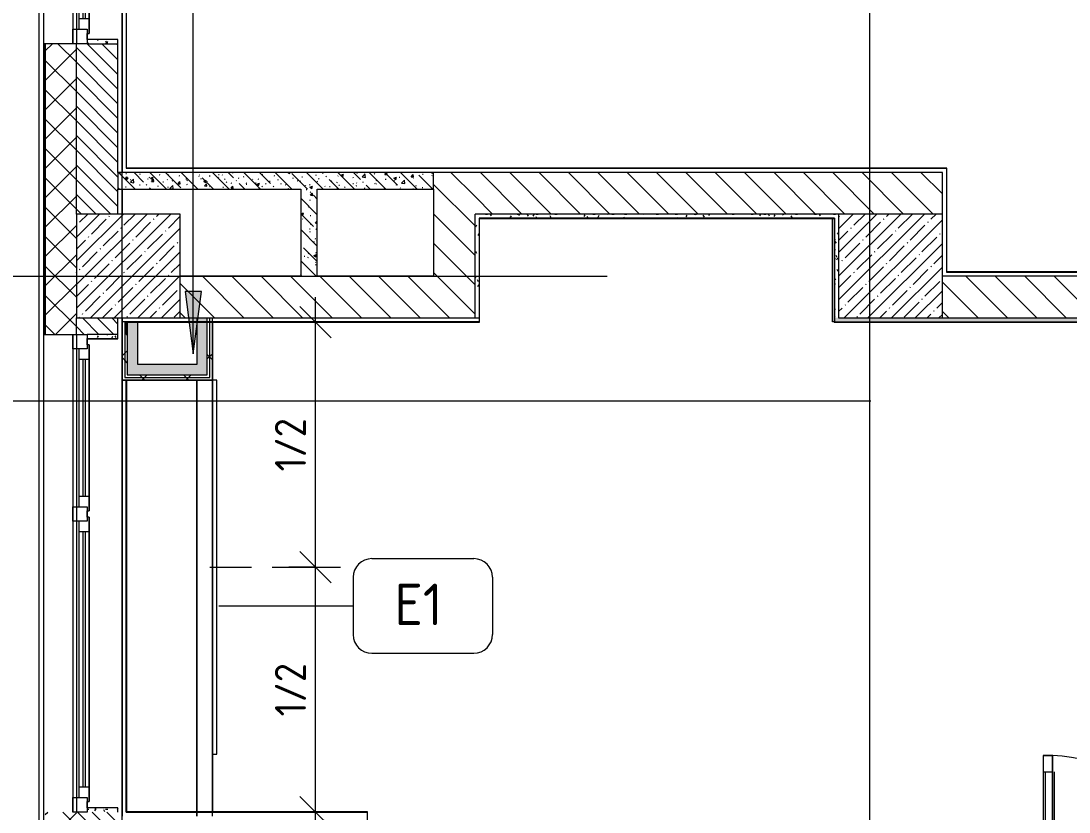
# Model space of a CAD drawing. Header units: millimetres. Extents: x -7229 to 193500, y -8553 to 29000.
# Drawn here: x 135396 to 140443, y 8520 to 12330 of the extents above; entities that cross this region are included whole.
import ezdxf

# ---------------------------------------------------------------- set-up
doc = ezdxf.new("R2010")
doc.units = ezdxf.units.MM
doc.linetypes.add('ADSK_Штрих_ш2 п1', pattern=[300, 200, -100])
doc.linetypes.add('Осевая', pattern=[15875, 3175, -2381.25, 7937.5, -2381.25])
for name, color, linetype, lineweight in [('A-ANNO-DIMS', 7, 'Continuous', 9), ('A-ANNO-DIMS-100', 7, 'Continuous', 9), ('A-DETL-3', 7, 'ADSK_Штрих_ш2 п1', 9), ('A-GLAZ-2', 7, 'Continuous', 9), ('A-WALL-1', 7, 'Continuous', 9), ('A-WALL-4', 7, 'Continuous', 13), ('G-ANNO-TEXT', 7, 'Continuous', 9), ('I-WALL-5', 7, 'Continuous', 9), ('S-COLS-2', 7, 'Continuous', 9), ('Знаки', 7, 'Continuous', 9), ('Марки для знаков', 7, 'Continuous', 9), ('Оси', 7, 'Continuous', 9), ('Оси-2', 7, 'Осевая', 9)]:
    doc.layers.add(name, color=color, linetype=linetype, lineweight=lineweight)
for name, color, linetype, lineweight, true_color in [('A-DETL-GENF-7', 7, 'Continuous', 9, 0xaaaaaa), ('A-DETL-GENF-8', 7, 'Continuous', 9, 0xe2e2e2), ('A-DOOR-4', 7, 'Continuous', 9, 0xaaaaaa), ('A-FLOR-3', 7, 'Continuous', 9, 0xaaaaaa), ('I-WALL-4', 7, 'Continuous', 9, 0xe7e7e7), ('I-WALL-6', 7, 'Continuous', 9, 0x787878), ('I-WALL-7', 9, 'Continuous', 9, 0x808080), ('Знаки-1', 7, 'Continuous', 9, 0x787878)]:
    doc.layers.add(name, color=color, linetype=linetype, lineweight=lineweight, true_color=true_color)
doc.styles.add('GOST Common_2', font='GOST_Common.ttf', dxfattribs={"height": 200})
doc.styles.add('ISOCPEUR_3', font='isocpeur.ttf', dxfattribs={"width": 0.9, "height": 150})
doc.dimstyles.new('ISO-1_5', dxfattribs={"dimscale": 304.8, "dimtxt": 149.397176, "dimasz": 0.492126, "dimexe": 0.393701, "dimexo": 0, "dimgap": 0, "dimtad": 1, "dimdec": 0, "dimrnd": 10, "dimzin": 0, "dimdsep": 46, "dimtxsty": 'ISOCPEUR_3', "dimblk1": 'OBLIQUE', "dimblk2": 'OBLIQUE', "dimsah": 1, "dimcen": 0.09, "dimdle": 0.393701, "dimazin": 0, "dimtfac": 1, "dimtdec": 4, "dimtix": 1, "dimtmove": 0, "dimatfit": 3, "dimfxl": 1, "dimtvp": 1, "dimtolj": 1, "dimtzin": 0, "dimarcsym": 2})
pattern_1 = [(135, (135772.9, 0), (-70.7107, -70.7107), [])]
pattern_2 = [(135, (135772.9, 0), (-75.4342, -75.4342), [106.68, -17.78, 3.556, -17.78]), (135, (135772.9, 75.39), (-75.4342, -75.4342), []), (50, (135772.9, 0), (127.5292, -11.1576), [13.335, -146.685]), (355, (135772.9, 0), (-24.6697, 133.74), [10.668, -117.348]), (100.451, (135783.52, -0.93), (102.8597, 122.5818), [11.333, -124.663]), (46.184, (135772.9, 35.56), (189.7552, -29.4304), [20.002, -220.027]), (96.636, (135788.7, 33.1), (166.1822, 173.1996), [17, -186.995]), (351.184, (135772.9, 35.56), (166.184, 173.1976), [16.002, -176.022]), (21, (135790.68, 26.67), (106.1303, -71.586), [13.335, -146.685]), (326, (135790.68, 26.67), (43.2619, 128.9318), [10.668, -117.348]), (71.451, (135799.52, 20.7), (149.392, 57.345), [11.333, -124.663]), (37.5, (135772.895, 0), (2.16223, 59.18836), [3.353, -112.573, 3.353, -115.773, -117.793]), (37.5, (135772.895, 0), (2.16223, 59.18836), [-235.052, 3.353, -114.44]), (7.5, (135772.895, 0), (46.77386, 70.12615), [3.353, -64.567, 3.353, -109.906, -44.894]), (7.5, (135772.895, 0), (46.77386, 70.12615), [-181.178, 3.353, -41.542]), (327.5, (135733.246, 0), (94.91367, -4.0101), [3.353, -41.097, 3.353, -135.331, -184.023]), (327.5, (135733.246, 0), (94.91367, -4.0101), [-183.134, 3.353, -180.67]), (317.5, (135715.47, 0), (103.6906, 17.7988), [3.353, -54.432, 3.353, -88.748, -130.683]), (317.5, (135715.47, 0), (103.6906, 17.7988), [-149.885, 3.353, -127.33])]
pattern_3 = [(0, (135772.895, 0), (121.92, 30.48), [10.058, -81.382, 10.058, -81.382, -487.68]), (0, (135772.895, 0), (121.92, 30.48), [-182.88, 10.058, -172.822, 10.058, -81.382, -213.36]), (0, (135772.895, 0), (121.92, 30.48), [-457.2, 10.058, -50.902, 10.058, -142.342]), (120, (135818.615, 15.24), (-87.356454, 90.34582), [10.058, -81.382, 10.058, -81.382, -487.68]), (120, (135818.615, 15.24), (-87.356454, 90.34582), [-182.88, 10.058, -172.822, 10.058, -81.382, -213.36]), (120, (135818.615, 15.24), (-87.356454, 90.34582), [-457.2, 10.058, -50.902, 10.058, -142.342]), (240, (135833.855, 76.2), (-34.563546, -120.82582), [10.058, -81.382, 10.058, -81.382, -487.68]), (240, (135833.855, 76.2), (-34.563546, -120.82582), [-182.88, 10.058, -172.822, 10.058, -81.382, -213.36]), (240, (135833.855, 76.2), (-34.563546, -120.82582), [-457.2, 10.058, -50.902, 10.058, -142.342])]
pattern_4 = [(45, (135772.9, 0), (-106.066, 106.066), []), (135, (135772.9, 0), (-106.066, -106.066), [])]

# ---------------------------------------------------------------- blocks, each defined once
blk = doc.blocks.new('120_Окно_СКБ_2Ст - 120_Окно_СКБ_2Ст 2300х2500 _мал створка справа_-22272277-План зашивки приборов отопления в осях 1-12')
at = {"layer": 'A-GLAZ-2'}
for p, q in [((-1150, -127), (-1150, -57)), ((-1150, -57), (-1080, -57)), ((1150, -57), (-1150, -57)), ((-1080, -57), (-1080, -127)), ((250, -87), (-1080, -87)), ((-1080, -87), (-1080, -127)), ((-1030, -137), (-1030, -87)), ((200, -137), (200, -87)), ((250, -127), (250, -57)), ((250, -57), (320, -57)), ((250, -127), (250, -87)), ((320, -57), (320, -127)), ((1080, -87), (320, -87)), ((320, -87), (320, -127)), ((370, -137), (370, -87)), ((1030, -137), (1030, -87)), ((1080, -127), (1080, -57)), ((1080, -57), (1150, -57)), ((1080, -127), (1080, -87)), ((1150, -57), (1150, -127)), ((-1080, -127), (-1150, -127)), ((-1130, -127), (-1100, -127)), ((-1080, -127), (-1100, -127)), ((-1100, -127), (-1100, -137)), ((-1100, -137), (270, -137)), ((270, -137), (-1100, -137)), ((-1030, -107), (200, -107)), ((200, -117), (-1030, -117)), ((320, -127), (250, -127)), ((270, -127), (250, -127)), ((270, -127), (300, -127)), ((270, -137), (270, -127)), ((320, -127), (300, -127)), ((300, -127), (300, -137)), ((300, -137), (1100, -137)), ((1100, -137), (300, -137)), ((370, -107), (1030, -107)), ((1030, -117), (370, -117)), ((1150, -127), (1080, -127)), ((1100, -127), (1080, -127)), ((1100, -127), (1130, -127)), ((1100, -137), (1100, -127))]:
    blk.add_line(p, q, dxfattribs=at)
blk = doc.blocks.new('120_Окно_СКБ_1Ст - 120_Окно_СКБ_1Ст 900х2500_h_-20664874-План зашивки приборов отопления в осях 1-12')
at = {"layer": 'A-GLAZ-2'}
for p, q in [((-450, -127), (-450, -57)), ((-450, -57), (-380, -57)), ((450, -57), (-450, -57)), ((-380, -57), (-380, -127)), ((380, -87), (-380, -87)), ((-380, -87), (-380, -127)), ((-330, -137), (-330, -87)), ((330, -137), (330, -87)), ((380, -127), (380, -57)), ((380, -57), (450, -57)), ((380, -127), (380, -87)), ((450, -57), (450, -127)), ((-380, -127), (-450, -127)), ((-430, -127), (-400, -127)), ((-380, -127), (-400, -127)), ((-400, -127), (-400, -137)), ((-400, -137), (400, -137)), ((400, -137), (-400, -137)), ((-330, -107), (330, -107)), ((330, -117), (-330, -117)), ((450, -127), (380, -127)), ((400, -127), (380, -127)), ((400, -127), (430, -127)), ((400, -137), (400, -127))]:
    blk.add_line(p, q, dxfattribs=at)
blk = doc.blocks.new('BSC_Колонна _Прямоугольная - 500х500-V183-План зашивки приборов отопления в осях 1-12')
at = {"layer": 'S-COLS-2'}
h = blk.add_hatch(dxfattribs=at)
h.set_pattern_fill('FP_185', color=256, style=0, pattern_type=2)
h.set_pattern_definition([(45, (-3810, -11150), (-57.0246, 57.0246), []), (45, (-3752.975, -11150), (-57.0246, 57.0246), [100.806, -20.161, 3.353, -16.808])])
h.paths.add_polyline_path([(250, -250), (250, 250), (-250, 250), (-250, -250), (124.1, -250)])
for p, q in [((250, 250), (-250, 250)), ((-250, 250), (-250, -250)), ((250, -250), (250, 250)), ((-250, -250), (250, -250))]:
    blk.add_line(p, q, dxfattribs=at)
blk = doc.blocks.new('BSC_Колонна _Прямоугольная - 500х500-V189-План зашивки приборов отопления в осях 1-12')
at = {"layer": 'S-COLS-2'}
h = blk.add_hatch(dxfattribs=at)
h.set_pattern_fill('FP_190', color=256, style=0, pattern_type=2)
h.set_pattern_definition([(45, (-140, -11150), (-57.0246, 57.0246), []), (45, (-82.975, -11150), (-57.0246, 57.0246), [100.806, -20.161, 3.353, -16.808])])
h.paths.add_polyline_path([(250, -250), (250, 250), (-250, 250), (-250, -250), (120.6, -250)])
for p, q in [((250, 250), (-250, 250)), ((-250, 250), (-250, -250)), ((250, -250), (250, 250)), ((-250, -250), (250, -250))]:
    blk.add_line(p, q, dxfattribs=at)
blk = doc.blocks.new('Дверь_Витражная_остекление_ - ДВН_CОШ в витраже В-6-31924853-План зашивки приборов отопления в осях 1-12')
at = {"layer": 'A-DETL-GENF-8'}
blk.add_hatch(color=256, dxfattribs=at).paths.add_polyline_path([(-865, -10), (-900, -10), (-900, -17), (-910, -17), (-910, -37), (-865, -37), (-865, -17)])
at = {"layer": 'A-DETL-GENF-7'}
for p, q in [((-900, 60), (-855, 60)), ((-855, 60), (-855, -10)), ((900, 60), (855, 60)), ((855, 60), (855, -10)), ((-910, -930), (-910, -17)), ((-910, -17), (-910, -930)), ((-865, -10), (-900, -10)), ((-865, -10), (-900, -10)), ((-855, -10), (-900, -10)), ((-865, -930), (-865, -10)), ((-865, -930), (-865, -10)), ((855, -10), (900, -10)), ((865, -10), (900, -10)), ((865, -910), (865, -10)), ((865, -10), (865, -910)), ((900, -10), (865, -10)), ((910, -910), (910, -17)), ((910, -910), (910, -17)), ((-910, -90), (-865, -90)), ((-900, -850), (-900, -90)), ((-856, -850), (-856, -90)), ((856, -830), (856, -90)), ((910, -90), (865, -90)), ((900, -830), (900, -90)), ((-910, -850), (-865, -850)), ((910, -830), (865, -830)), ((-910, -930), (-865, -930)), ((-910, -930), (-865, -930)), ((910, -910), (865, -910)), ((865, -910), (910, -910))]:
    blk.add_line(p, q, dxfattribs=at)
at = {"layer": 'A-DOOR-4'}
for p, q in [((-910, -930), (-910, -17)), ((910, -910), (910, -17))]:
    blk.add_line(p, q, dxfattribs=at)
for centre, radius, start, end in [((-910, -10), 920, 270, 0), ((910, -10), 900, 180, 270)]:
    blk.add_arc(centre, radius, start, end, dxfattribs=at)
blk = doc.blocks.new('Съемный металлический экран с перфорацией - E1-31419150-План зашивки приборов отопления в осях 1-12')
at = {"layer": 'Знаки-1'}
h = blk.add_hatch(dxfattribs=at)
h.set_pattern_fill('FP_205', color=256, style=0, pattern_type=2)
h.set_pattern_definition([(270, (-8799.5, 547.406), (50.8, 3e-15), [13.612, -74.376]), (330, (-8792.694, 522.006), (25.4, 43.9941), [13.612, -74.376]), (30, (-8767.294, 515.2), (-25.4, 43.9941), [13.612, -74.376]), (300, (-8799.5, 533.79), (101.59984, -9e-05), [13.612, -87.988]), (300, (-8755.51, 559.19), (101.59984, -9e-05), [13.612, -87.988]), (60, (-8799.5, 547.41), (-50.79984, 87.9881), [13.612, -87.988]), (60, (-8755.51, 522.01), (-50.79984, 87.9881), [13.612, -87.988]), (0, (-8780.91, 515.2), (50.8, 87.988), [13.612, -87.988]), (0, (-8780.91, 566), (50.8, 87.988), [13.612, -87.988])])
h.paths.add_polyline_path([(0, 0), (1800, 0), (1800, 20), (0, 20)])
at = {"layer": 'Знаки'}
for p, q in [((1800, 20), (0, 20)), ((0, 20), (0, 0)), ((0, 0), (1800, 0)), ((1800, 0), (1800, 20))]:
    blk.add_line(p, q, dxfattribs=at)
blk = doc.blocks.new('Зашивка приборов отопления14 - Зашивка приборов отопления-33280456-План зашивки приборов отопления в осях 1-12')
at = {"layer": 'A-WALL-1'}
for p, q in [((37471.9, 23439), (35371.9, 23439)), ((35371.9, 23079), (37471.9, 23079)), ((37471.9, 23079), (35371.9, 23079)), ((35371.9, 23004), (37471.9, 23004))]:
    blk.add_line(p, q, dxfattribs=at)
blk = doc.blocks.new('DIMBLOCK54-План зашивки приборов отопления в осях 1-12')
at = {"layer": 'A-ANNO-DIMS-100', "lineweight": 20}
for p, q in [((136814.5, 9699.5), (136739.5, 9774.5)), ((136814.5, 9699.5), (136889.5, 9624.5)), ((136814.5, 8520), (136739.5, 8595)), ((136814.5, 8520), (136889.5, 8445))]:
    blk.add_line(p, q, dxfattribs=at)
at = {"layer": 'A-ANNO-DIMS-100'}
for p, q in [((136685.4, 9699.5), (136934.5, 9699.5)), ((136814.5, 9699.5), (136685.4, 9699.5)), ((136814.5, 8400), (136814.5, 9699.5)), ((136708.5, 8520), (136934.5, 8520)), ((136814.5, 8520), (136708.5, 8520))]:
    blk.add_line(p, q, dxfattribs=at)
at = {"layer": 'A-ANNO-DIMS-100', "color": 0, "insert": (136618.6, 8980.5), "char_height": 150, "width": 310.286, "attachment_point": 1, "rotation": 90, "line_spacing_factor": 1.149209, "style": 'ISOCPEUR_3'}
blk.add_mtext('1/2', dxfattribs=at)
blk = doc.blocks.new('_Oblique')
at = {"color": 0, "linetype": 'ByBlock', "lineweight": -2}
blk.add_line((-0.5, -0.5), (0.5, 0.5), dxfattribs=at)
blk = doc.blocks.new('DIMBLOCK55-План зашивки приборов отопления в осях 1-12')
at = {"layer": 'A-ANNO-DIMS-100', "lineweight": 20}
for p, q in [((136814.5, 10879), (136739.5, 10954)), ((136814.5, 10879), (136889.5, 10804)), ((136814.5, 9699.5), (136739.5, 9774.5)), ((136814.5, 9699.5), (136889.5, 9624.5))]:
    blk.add_line(p, q, dxfattribs=at)
at = {"layer": 'A-ANNO-DIMS-100'}
for p, q in [((136814.5, 9699.5), (136814.5, 10999)), ((136708.5, 10879), (136934.5, 10879)), ((136814.5, 10879), (136708.5, 10879)), ((136685.4, 9699.5), (136934.5, 9699.5)), ((136814.5, 9699.5), (136685.4, 9699.5))]:
    blk.add_line(p, q, dxfattribs=at)
at = {"layer": 'A-ANNO-DIMS-100', "color": 0, "insert": (136618.6, 10160), "char_height": 150, "width": 310.286, "attachment_point": 1, "rotation": 90, "line_spacing_factor": 1.149209, "style": 'ISOCPEUR_3'}
blk.add_mtext('1/2', dxfattribs=at)
blk = doc.blocks.new('Марка_Знаки - В прямоуг_Наименование краткое-30718135-План зашивки приборов отопления в осях 1-12')
at = {"layer": 'Марки для знаков'}
for p, q in [((-2.455, 2.278), (2.455, 2.278)), ((-3.355, 1.378), (-3.355, -1.384)), ((3.355, 1.378), (3.355, -1.378)), ((-2.461, -2.278), (2.455, -2.278))]:
    blk.add_line(p, q, dxfattribs=at)
for centre, radius, start, end in [((-2.455, 1.378), 0.9, 90, 180), ((2.455, 1.378), 0.9, 0, 90), ((-2.461, -1.384), 0.893, 180, 270), ((2.455, -1.378), 0.9, 270, 0)]:
    blk.add_arc(centre, radius, start, end, dxfattribs=at)

msp = doc.modelspace()

# ---------------------------------------------------------------- hatches: boundary and pattern name
at = {"layer": 'A-WALL-1'}
h = msp.add_hatch(dxfattribs=at)
h.set_pattern_fill('FP_119', color=256, style=0, pattern_type=2)
h.set_pattern_definition([(45, (135772.9, 0), (-70.7107, 70.7107), []), (135, (135772.9, 0), (-70.7107, -70.7107), [])])
h.paths.add_polyline_path([(135512.9, -100), (135662.9, -100), (135662.9, 3670), (135512.9, 3670), (135512.9, -6.2)])
h.paths.add_polyline_path([(135512.9, 5220), (135662.9, 5220), (135662.9, 5620), (135512.9, 5620), (135512.9, 5520)])
h.paths.add_polyline_path([(135620.4, 7320), (135662.9, 7320), (135662.9, 8520), (135512.9, 8520), (135512.9, 7320)])
h.paths.add_polyline_path([(135573.5, 10820), (135662.9, 10820), (135662.9, 12220), (135512.9, 12220), (135512.9, 10820)])
h.paths.add_polyline_path([(135662.9, 13120), (135662.3, 15350), (135512.9, 15350), (135512.9, 13120), (135618.6, 13120)])
h = msp.add_hatch(dxfattribs=at)
h.set_pattern_fill('FP_144', color=256, style=0, pattern_type=2)
h.set_pattern_definition([(135, (135772.895, 0), (-35.35534, -35.35534), [])])
h.paths.add_polyline_path([(135662.9, 7900), (135862.9, 7900), (135862.9, 8520), (135662.9, 8520), (135662.9, 8473.7)])
h.paths.add_polyline_path([(135662.9, 10820), (135862.9, 10820), (135862.9, 10900), (135662.9, 10900)])
h.paths.add_polyline_path([(135862.9, 11400), (135862.9, 12220), (135662.9, 12220), (135662.9, 11400), (135828.6, 11400)])
h.paths.add_polyline_path([(135662.9, 13120), (135862.9, 13120), (135862.9, 14700), (135662.9, 14700), (135662.9, 13243.6)])
at = {"layer": 'G-ANNO-TEXT'}
msp.add_hatch(color=256, dxfattribs=at).paths.add_polyline_path([(136225.9, 10726.6), (136265.4, 11026.6), (136186.4, 11026.6)])
at = {"layer": 'I-WALL-4'}
for points in [[(135957.9, 10675), (135957.9, 10880), (135907.9, 10880), (135907.9, 10675)], [(136292.9, 10625), (136292.9, 10900), (136242.9, 10900), (136242.9, 10625)], [(136242.9, 10625), (136242.9, 10675), (135907.9, 10675), (135907.9, 10625), (136033.5, 10625)]]:
    msp.add_hatch(color=256, dxfattribs=at).paths.add_polyline_path(points)
at = {"layer": 'I-WALL-5'}
h = msp.add_hatch(dxfattribs=at)
h.set_pattern_fill('FP_131', color=256, style=0, pattern_type=2)
h.set_pattern_definition(pattern_1)
h.paths.add_polyline_path([(137582.9, 10900), (137582.9, 11600), (137382.9, 11600), (137382.9, 10900), (137437.2, 10900)])
h = msp.add_hatch(dxfattribs=at)
h.set_pattern_fill('FP_131', color=256, style=0, pattern_type=2)
h.set_pattern_definition(pattern_1)
h.paths.add_polyline_path([(137582.9, 11400), (139832.9, 11400), (139832.9, 11600), (137582.9, 11600)])
h = msp.add_hatch(dxfattribs=at)
h.set_pattern_fill('FP_131', color=256, style=0, pattern_type=2)
h.set_pattern_definition(pattern_1)
h.paths.add_polyline_path([(136162.9, 10900), (137382.9, 10900), (137382.9, 11100), (136162.9, 11100), (136162.9, 10968.2)])
h = msp.add_hatch(dxfattribs=at)
h.set_pattern_fill('FP_131', color=256, style=0, pattern_type=2)
h.set_pattern_definition(pattern_1)
h.paths.add_polyline_path([(139852.9, 10900), (142032.9, 10900), (142032.9, 11100), (139832.9, 11100), (139832.9, 10900)])
h = msp.add_hatch(dxfattribs=at)
h.set_pattern_fill('FP_204', color=256, style=0, pattern_type=2)
h.set_pattern_definition(pattern_4)
h.paths.add_polyline_path([(135895.4, 10612.5), (135895.4, 10880), (135882.9, 10880), (135882.9, 10612.5)])
h = msp.add_hatch(dxfattribs=at)
h.set_pattern_fill('FP_204', color=256, style=0, pattern_type=2)
h.set_pattern_definition(pattern_4)
h.paths.add_polyline_path([(135895.4, 10625), (135907.9, 10625), (135907.9, 10880), (135895.4, 10880), (135895.4, 10625.5)])
h = msp.add_hatch(dxfattribs=at)
h.set_pattern_fill('FP_204', color=256, style=0, pattern_type=2)
h.set_pattern_definition(pattern_4)
h.paths.add_polyline_path([(136292.9, 10612.5), (136305.4, 10612.5), (136305.4, 10900), (136292.9, 10900), (136292.9, 10625)])
h = msp.add_hatch(dxfattribs=at)
h.set_pattern_fill('FP_204', color=256, style=0, pattern_type=2)
h.set_pattern_definition(pattern_4)
h.paths.add_polyline_path([(136317.9, 10600), (136317.9, 10900), (136305.4, 10900), (136305.4, 10600)])
h = msp.add_hatch(dxfattribs=at)
h.set_pattern_fill('FP_204', color=256, style=0, pattern_type=2)
h.set_pattern_definition(pattern_4)
h.paths.add_polyline_path([(136242.9, 10600), (136305.4, 10600), (136305.4, 10612.5), (135882.9, 10612.5), (135882.9, 10600), (136226.2, 10600)])
h = msp.add_hatch(dxfattribs=at)
h.set_pattern_fill('FP_204', color=256, style=0, pattern_type=2)
h.set_pattern_definition(pattern_4)
h.paths.add_polyline_path([(136242.9, 10612.5), (136292.9, 10612.5), (136292.9, 10625), (135895.4, 10625), (135895.4, 10612.5), (136229, 10612.5)])
at = {"layer": 'I-WALL-6'}
h = msp.add_hatch(dxfattribs=at)
h.set_pattern_fill('FP_154', color=256, style=0, pattern_type=2)
h.set_pattern_definition(pattern_2)
h.paths.add_polyline_path([(135882.9, 11520), (137382.9, 11520), (137382.9, 11600), (135862.9, 11600), (135862.9, 11520)])
h = msp.add_hatch(dxfattribs=at)
h.set_pattern_fill('FP_154', color=256, style=0, pattern_type=2)
h.set_pattern_definition(pattern_2)
h.paths.add_polyline_path([(136822.9, 11100), (136822.9, 11520), (136742.9, 11520), (136742.9, 11100)])
at = {"layer": 'I-WALL-7'}
h = msp.add_hatch(dxfattribs=at)
h.set_pattern_fill('FP_203', color=256, style=0, pattern_type=2)
h.set_pattern_definition(pattern_3)
h.paths.add_polyline_path([(135862.9, 12220), (135862.9, 12240), (135714.9, 12240), (135714.9, 12220), (135838.9, 12220)])
h = msp.add_hatch(dxfattribs=at)
h.set_pattern_fill('FP_203', color=256, style=0, pattern_type=2)
h.set_pattern_definition(pattern_3)
h.paths.add_polyline_path([(137582.9, 11380), (139312.9, 11380), (139312.9, 11400), (137582.9, 11400), (137582.9, 11386.2)])
h = msp.add_hatch(dxfattribs=at)
h.set_pattern_fill('FP_203', color=256, style=0, pattern_type=2)
h.set_pattern_definition(pattern_3)
h.paths.add_polyline_path([(137602.9, 10900), (137602.9, 11380), (137582.9, 11379.8), (137582.9, 10900)])
h = msp.add_hatch(dxfattribs=at)
h.set_pattern_fill('FP_203', color=256, style=0, pattern_type=2)
h.set_pattern_definition(pattern_3)
h.paths.add_polyline_path([(139312.9, 10900), (139332.9, 10900), (139332.9, 11400), (139312.9, 11400), (139312.9, 11379)])
h = msp.add_hatch(dxfattribs=at)
h.set_pattern_fill('FP_203', color=256, style=0, pattern_type=2)
h.set_pattern_definition(pattern_3)
h.paths.add_polyline_path([(142032.9, 10880), (142552.9, 10880), (142552.9, 10900), (139312.9, 10900), (139312.9, 10880), (142012.9, 10880)])
h = msp.add_hatch(dxfattribs=at)
h.set_pattern_fill('FP_203', color=256, style=0, pattern_type=2)
h.set_pattern_definition(pattern_3)
h.paths.add_polyline_path([(135862.9, 10800), (135862.9, 10820), (135714.9, 10820), (135714.9, 10800), (135862.3, 10800)])
h = msp.add_hatch(dxfattribs=at)
h.set_pattern_fill('FP_203', color=256, style=0, pattern_type=2)
h.set_pattern_definition(pattern_3)
h.paths.add_polyline_path([(135714.9, 8520), (135862.9, 8520), (135862.9, 8540), (135714.9, 8540)])

# ---------------------------------------------------------------- linework, layer by layer
at = {"layer": 'A-DETL-3'}
msp.add_line((136305.4, 9699.5), (136685.4, 9699.5), dxfattribs=at)
at = {"layer": 'A-FLOR-3'}
for p, q in [((135902.9, 11620), (139852.9, 11620)), ((139852.9, 11620), (139852.9, 11120)), ((139303.9, 10880), (139303.9, 11380)), ((139852.9, 11120), (142011.9, 11120)), ((137603.9, 10880), (137602.9, 10880)), ((139312.9, 10880), (139303.9, 10880)), ((136317.9, 8520), (137062.9, 8520))]:
    msp.add_line(p, q, dxfattribs=at)
at = {"layer": 'A-WALL-1'}
for p, q in [((135482.9, 7205), (135482.9, 15380)), ((135504.9, 15358), (135504.9, 7320)), ((135662.9, 13120), (135662.9, 12220)), ((135714.9, 12220), (135504.9, 12220)), ((135862.9, 11600), (135862.9, 12220)), ((135862.9, 11400), (135862.9, 11520)), ((135862.9, 10820), (135862.9, 10900)), ((135504.9, 10820), (135714.9, 10820)), ((135662.9, 10820), (135662.9, 8520))]:
    msp.add_line(p, q, dxfattribs=at)
at = {"layer": 'A-WALL-4'}
for p, q in [((135509.9, 12220), (135509.9, 10820)), ((135512.9, 12220), (135512.9, 10820)), ((135662.9, 11400), (135662.9, 12220)), ((135862.9, 11600), (135862.9, 11520)), ((137382.9, 11520), (137382.9, 11600)), ((139332.9, 11400), (137582.9, 11400)), ((139312.9, 11380), (137602.9, 11380)), ((137602.9, 11380), (137602.9, 10900)), ((139312.9, 11380), (139312.9, 10900)), ((136742.9, 11100), (136822.9, 11100)), ((135662.9, 10820), (135662.9, 10900)), ((135895.4, 10880), (135895.4, 10612.5)), ((135907.9, 10880), (135907.9, 10625)), ((136292.9, 10625), (136292.9, 10900)), ((136305.4, 10612.5), (136305.4, 10900)), ((135895.4, 10612.5), (136305.4, 10612.5)), ((135907.9, 10625), (136292.9, 10625))]:
    msp.add_line(p, q, dxfattribs=at)
at = {"layer": 'G-ANNO-TEXT'}
for p, q in [((136225.9, 10726.6), (136225.9, 28694.7)), ((136265.4, 11026.6), (136186.4, 11026.6)), ((136186.4, 11026.6), (136225.9, 10726.6)), ((136225.9, 10726.6), (136265.4, 11026.6))]:
    msp.add_line(p, q, dxfattribs=at)
at = {"layer": 'I-WALL-5'}
for p, q in [((135882.9, 14405), (135882.9, 11600)), ((135902.9, 14410), (135902.9, 11620)), ((135903.9, 11621), (135903.9, 14409)), ((135714.9, 12241), (135714.9, 12220)), ((135862.9, 12241), (135714.9, 12241)), ((135862.9, 12240), (135714.9, 12240)), ((135714.9, 12220), (135862.9, 12220)), ((135862.9, 12220), (135862.9, 12241)), ((139853.9, 11621), (135903.9, 11621)), ((139853.9, 11121), (139853.9, 11621)), ((139832.9, 11600), (135862.9, 11600)), ((139832.9, 11400), (139832.9, 11600)), ((135862.9, 11520), (136742.9, 11520)), ((135882.9, 11520), (135882.9, 11400)), ((136742.9, 11520), (136742.9, 11100)), ((136822.9, 11520), (137382.9, 11520)), ((136822.9, 11100), (136822.9, 11520)), ((137382.9, 11520), (137382.9, 11100)), ((137582.9, 10900), (137582.9, 11400)), ((137602.9, 11379), (139312.9, 11379)), ((137603.9, 10879), (137603.9, 11380)), ((139311.9, 11380), (139311.9, 10879)), ((139312.9, 11380), (139312.9, 11380)), ((142012.9, 11121), (139853.9, 11121)), ((136742.9, 11100), (136162.9, 11100)), ((137382.9, 11100), (136822.9, 11100)), ((142032.9, 11100), (139832.9, 11100)), ((135882.9, 10900), (135882.9, 8500)), ((137602.9, 10880), (135882.9, 10880)), ((135902.9, 10880), (135902.9, 10820)), ((135903.9, 10880), (135903.9, 10820)), ((135903.9, 10879), (136317.9, 10879)), ((135957.9, 10675), (135957.9, 10880)), ((136162.9, 10900), (137602.9, 10900)), ((136242.9, 10900), (136242.9, 10675)), ((136317.9, 8521), (136317.9, 10900)), ((136318.9, 10879), (137603.9, 10879)), ((136318.9, 10879), (136318.9, 8521)), ((137602.9, 10900), (137602.9, 10880)), ((139311.9, 10879), (142553.9, 10879)), ((139312.9, 10900), (139312.9, 10880)), ((139312.9, 10880), (142552.9, 10880)), ((139832.9, 10900), (142032.9, 10900)), ((135862.9, 10820), (135714.9, 10820)), ((135714.9, 10820), (135714.9, 10799)), ((135862.9, 10799), (135862.9, 10820)), ((135902.9, 10820), (135903.9, 10820)), ((135714.9, 10800), (135862.9, 10800)), ((135714.9, 10799), (135862.9, 10799)), ((136242.9, 10675), (135957.9, 10675)), ((136318.9, 10600), (135882.9, 10600)), ((135882.9, 10599), (136318.4, 10599)), ((135902.9, 8520), (135902.9, 10600)), ((135903.9, 10600), (135903.9, 8521)), ((136318.4, 10599), (136318.4, 10600)), ((135714.9, 8541), (135714.9, 8520)), ((135862.9, 8541), (135714.9, 8541)), ((135862.9, 8540), (135714.9, 8540)), ((135862.9, 8520), (135862.9, 8541)), ((137063.9, 8521), (135902.9, 8521)), ((135902.9, 8520), (137062.9, 8520)), ((137062.9, 8520), (137062.9, 7920)), ((137063.9, 7921), (137063.9, 8521))]:
    msp.add_line(p, q, dxfattribs=at)
at = {"layer": 'Марки для знаков'}
msp.add_line((136348.1, 9512.6), (136995.7, 9512.6), dxfattribs=at)
at = {"layer": 'Оси'}
msp.add_line((133814.1, 10500), (136314.1, 10500), dxfattribs=at)
at = {"layer": 'Оси-2'}
for p, q in [((139482.9, 593.7), (139482.9, 24898.1)), ((135882.9, 593.7), (135882.9, 12880)), ((135044.1, 11100), (171808.9, 11100)), ((136314.1, 10500), (171808.9, 10500))]:
    msp.add_line(p, q, dxfattribs=at)

# ---------------------------------------------------------------- block references
at = {"layer": 'A-DOOR-4', "rotation": 180}
msp.add_blockref('Дверь_Витражная_остекление_ - ДВН_CОШ в витраже В-6-31924853-План зашивки приборов отопления в осях 1-12', (141227.9, 7883), dxfattribs=at)
at = {"layer": 'A-GLAZ-2', "rotation": 89.99999999999991}
for name, p in [('120_Окно_СКБ_1Ст - 120_Окно_СКБ_1Ст 900х2500_h_-20664874-План зашивки приборов отопления в осях 1-12', (135587.9, 12670)), ('120_Окно_СКБ_2Ст - 120_Окно_СКБ_2Ст 2300х2500 _мал створка справа_-22272277-План зашивки приборов отопления в осях 1-12', (135587.9, 9670))]:
    msp.add_blockref(name, p, dxfattribs=at)
at = {"layer": 'A-WALL-1', "rotation": 90.0000000000001}
msp.add_blockref('Зашивка приборов отопления14 - Зашивка приборов отопления-33280456-План зашивки приборов отопления в осях 1-12', (159321.9, -26871.9), dxfattribs=at)
at = {"layer": 'S-COLS-2'}
for name, p in [('BSC_Колонна _Прямоугольная - 500х500-V189-План зашивки приборов отопления в осях 1-12', (135912.9, 11150)), ('BSC_Колонна _Прямоугольная - 500х500-V183-План зашивки приборов отопления в осях 1-12', (139582.9, 11150))]:
    msp.add_blockref(name, p, dxfattribs=at)
at = {"layer": 'Знаки', "rotation": 90.00000000000001}
msp.add_blockref('Съемный металлический экран с перфорацией - E1-31419150-План зашивки приборов отопления в осях 1-12', (136338.9, 8799.5), dxfattribs=at)
at = {"layer": 'Марки для знаков', "xscale": 99.99999999999993, "yscale": 99.99999999999993, "zscale": 99.99999999999993}
msp.add_blockref('Марка_Знаки - В прямоуг_Наименование краткое-30718135-План зашивки приборов отопления в осях 1-12', (137331.2, 9512.6), dxfattribs=at)

# ---------------------------------------------------------------- texts
at = {"layer": 'Марки для знаков', "insert": (137194.2, 9619.7), "char_height": 200, "width": 296.624, "attachment_point": 1, "style": 'GOST Common_2'}
msp.add_mtext('E1', dxfattribs=at)

# ---------------------------------------------------------------- dimensions: what is measured, and where the dimension line sits
at = {"layer": 'A-ANNO-DIMS'}
for base, p1, p2, picture, middle in [((136814.5, 10879), (136685.4, 9699.5), (136708.5, 10879), 'DIMBLOCK55-План зашивки приборов отопления в осях 1-12', (136739.5, 10289.2)), ((136814.5, 9699.5), (136708.5, 8520), (136685.4, 9699.5), 'DIMBLOCK54-План зашивки приборов отопления в осях 1-12', (136739.5, 9109.7))]:
    dim = msp.add_linear_dim(base=base, p1=p1, p2=p2, angle=90, text='1/2', dimstyle='ISO-1_5', override={"dimpost": '<>', "dimfxl": 1179.725816}, dxfattribs=at)
    dim.commit()
    dim.dimension.update_dxf_attribs({"geometry": picture, "text_midpoint": middle})

doc.saveas('drawing.dxf')
